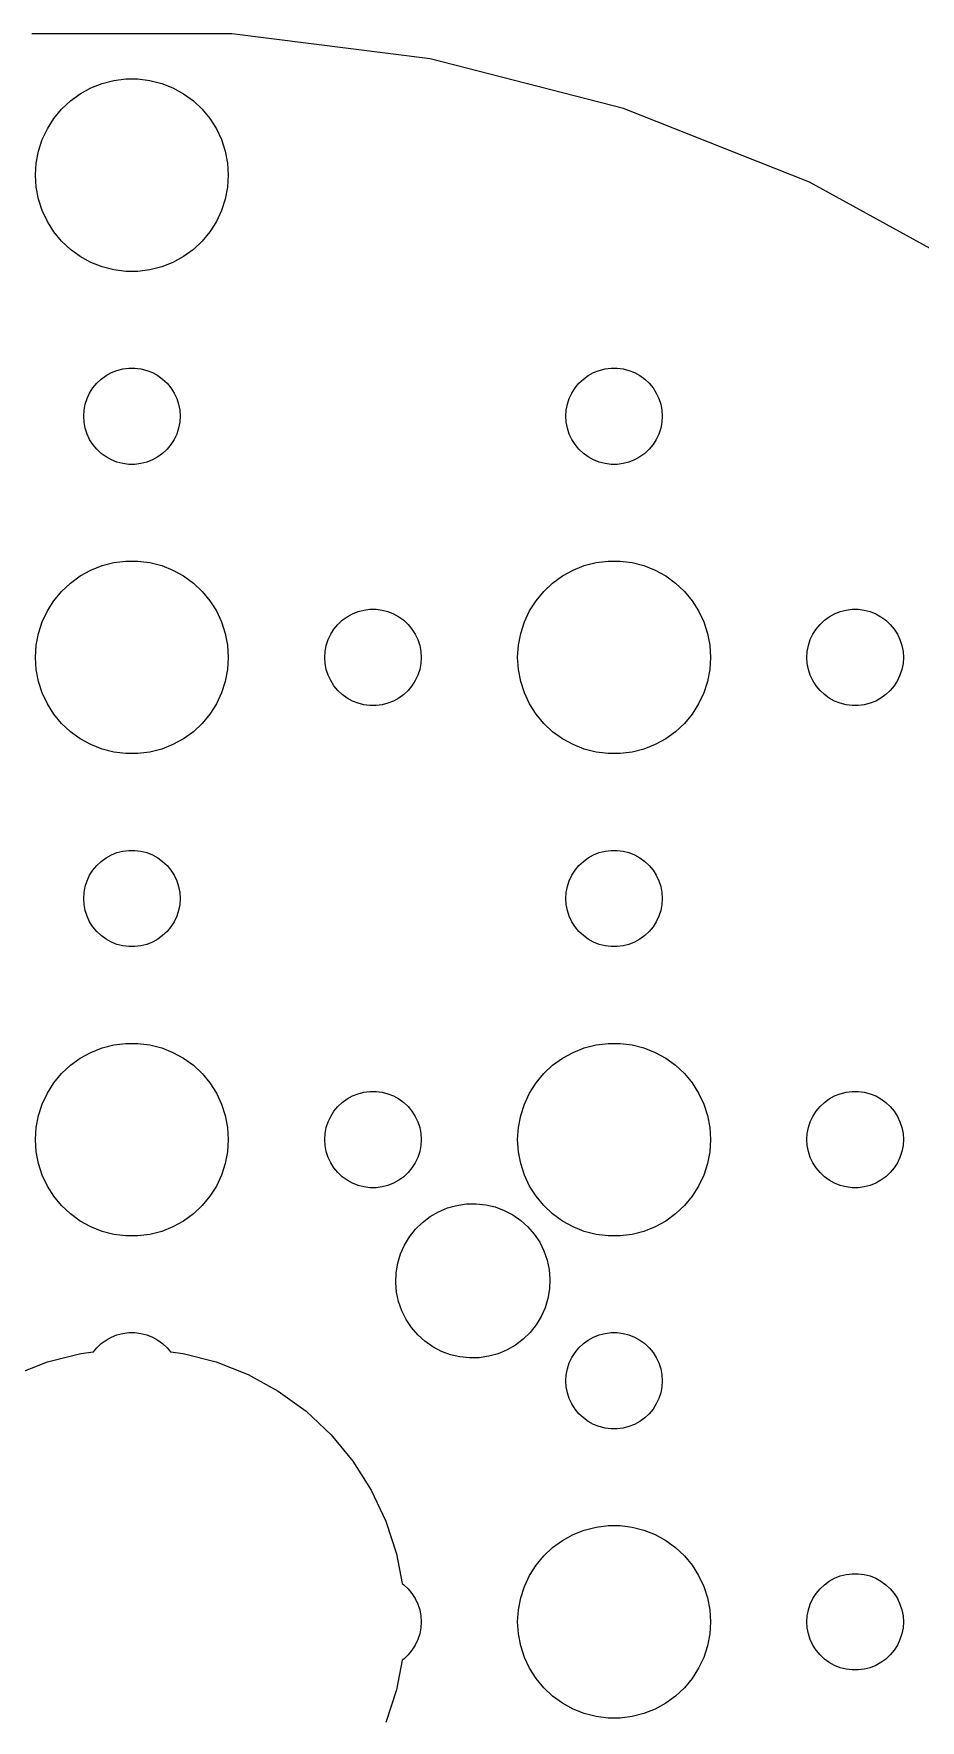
# Model space of a CAD drawing. Header units: metres. Extents: x -52 to 52, y -49 to 489.
# Drawn here: x -3.1 to 24.5, y 436.9 to 489.4 of the extents above; entities that cross this region are included whole.
import ezdxf

# ---------------------------------------------------------------- set-up
doc = ezdxf.new("R2010")
doc.units = ezdxf.units.M

msp = doc.modelspace()

# ---------------------------------------------------------------- linework, layer by layer
for p, q in [((3.10791, 489.399), (-3.10791, 489.399)), ((9.27475, 488.62), (3.10791, 489.399)), ((15.2953, 487.074), (9.27475, 488.62)), ((-0.927048, 487.853), (-0.562134, 487.947)), ((-0.562134, 487.947), (-0.18837, 487.994)), ((-0.18837, 487.994), (0.18837, 487.994)), ((0.18837, 487.994), (0.562134, 487.947)), ((0.562134, 487.947), (0.927048, 487.853)), ((-1.91226, 487.312), (-1.60747, 487.533)), ((-1.60747, 487.533), (-1.27733, 487.714)), ((-1.27733, 487.714), (-0.927048, 487.853)), ((0.927048, 487.853), (1.27733, 487.714)), ((1.27733, 487.714), (1.60747, 487.533)), ((1.60747, 487.533), (1.91226, 487.312)), ((-2.42705, 486.763), (-2.1869, 487.054)), ((-2.1869, 487.054), (-1.91226, 487.312)), ((1.91226, 487.312), (2.1869, 487.054)), ((2.1869, 487.054), (2.42705, 486.763)), ((21.0747, 484.786), (15.2953, 487.074)), ((-2.78932, 486.104), (-2.62891, 486.445)), ((-2.62891, 486.445), (-2.42705, 486.763)), ((2.42705, 486.763), (2.62891, 486.445)), ((2.62891, 486.445), (2.78932, 486.104)), ((-2.90575, 485.746), (-2.78932, 486.104)), ((2.78932, 486.104), (2.90575, 485.746)), ((-3, 485), (-2.97633, 485.376)), ((-2.97633, 485.376), (-2.90575, 485.746)), ((2.90575, 485.746), (2.97633, 485.376)), ((2.97633, 485.376), (3, 485)), ((-2.97633, 484.624), (-3, 485)), ((3, 485), (2.97633, 484.624)), ((26.5217, 481.791), (21.0747, 484.786)), ((-2.90575, 484.254), (-2.97633, 484.624)), ((-2.78932, 483.896), (-2.90575, 484.254)), ((2.90575, 484.254), (2.78932, 483.896)), ((2.97633, 484.624), (2.90575, 484.254)), ((-2.62891, 483.555), (-2.78932, 483.896)), ((2.78932, 483.896), (2.62891, 483.555)), ((-2.42705, 483.237), (-2.62891, 483.555)), ((-2.1869, 482.946), (-2.42705, 483.237)), ((2.42705, 483.237), (2.1869, 482.946)), ((2.62891, 483.555), (2.42705, 483.237)), ((-1.91226, 482.688), (-2.1869, 482.946)), ((-1.60747, 482.467), (-1.91226, 482.688)), ((1.91226, 482.688), (1.60747, 482.467)), ((2.1869, 482.946), (1.91226, 482.688)), ((-1.27733, 482.286), (-1.60747, 482.467)), ((-0.927048, 482.147), (-1.27733, 482.286)), ((-0.562134, 482.053), (-0.927048, 482.147)), ((0.927048, 482.147), (0.562134, 482.053)), ((1.27733, 482.286), (0.927048, 482.147)), ((1.60747, 482.467), (1.27733, 482.286)), ((-0.18837, 482.006), (-0.562134, 482.053)), ((0.18837, 482.006), (-0.18837, 482.006)), ((0.562134, 482.053), (0.18837, 482.006)), ((-0.463516, 478.927), (-0.281067, 478.973)), ((-0.281067, 478.973), (-0.094177, 478.997)), ((-0.094177, 478.997), (0.094177, 478.997)), ((0.094177, 478.997), (0.281067, 478.973)), ((0.281067, 478.973), (0.463516, 478.927)), ((14.5365, 478.927), (14.7189, 478.973)), ((14.7189, 478.973), (14.9058, 478.997)), ((14.9058, 478.997), (15.0942, 478.997)), ((15.0942, 478.997), (15.2811, 478.973)), ((15.2811, 478.973), (15.4635, 478.927)), ((-1.21352, 478.382), (-1.09344, 478.527)), ((-1.09344, 478.527), (-0.956131, 478.656)), ((-0.956131, 478.656), (-0.803726, 478.766)), ((-0.803726, 478.766), (-0.638657, 478.857)), ((-0.638657, 478.857), (-0.463516, 478.927)), ((0.463516, 478.927), (0.638657, 478.857)), ((0.638657, 478.857), (0.803726, 478.766)), ((0.803726, 478.766), (0.956131, 478.656)), ((0.956131, 478.656), (1.09344, 478.527)), ((1.09344, 478.527), (1.21352, 478.382)), ((13.7865, 478.382), (13.9065, 478.527)), ((13.9065, 478.527), (14.0439, 478.656)), ((14.0439, 478.656), (14.1963, 478.766)), ((14.1963, 478.766), (14.3613, 478.857)), ((14.3613, 478.857), (14.5365, 478.927)), ((15.4635, 478.927), (15.6387, 478.857)), ((15.6387, 478.857), (15.8037, 478.766)), ((15.8037, 478.766), (15.9561, 478.656)), ((15.9561, 478.656), (16.0934, 478.527)), ((16.0934, 478.527), (16.2135, 478.382)), ((-1.45287, 477.873), (-1.39465, 478.052)), ((-1.39465, 478.052), (-1.31445, 478.223)), ((-1.31445, 478.223), (-1.21352, 478.382)), ((1.21352, 478.382), (1.31445, 478.223)), ((1.31445, 478.223), (1.39465, 478.052)), ((1.39465, 478.052), (1.45287, 477.873)), ((13.5471, 477.873), (13.6053, 478.052)), ((13.6053, 478.052), (13.6855, 478.223)), ((13.6855, 478.223), (13.7865, 478.382)), ((16.2135, 478.382), (16.3145, 478.223)), ((16.3145, 478.223), (16.3947, 478.052)), ((16.3947, 478.052), (16.4529, 477.873)), ((-1.5, 477.5), (-1.48816, 477.688)), ((-1.48816, 477.312), (-1.5, 477.5)), ((-1.48816, 477.688), (-1.45287, 477.873)), ((1.45287, 477.873), (1.48816, 477.688)), ((1.48816, 477.688), (1.5, 477.5)), ((1.5, 477.5), (1.48816, 477.312)), ((13.5, 477.5), (13.5118, 477.688)), ((13.5118, 477.312), (13.5, 477.5)), ((13.5118, 477.688), (13.5471, 477.873)), ((16.4529, 477.873), (16.4882, 477.688)), ((16.4882, 477.688), (16.5, 477.5)), ((16.5, 477.5), (16.4882, 477.312)), ((-1.45287, 477.127), (-1.48816, 477.312)), ((-1.39465, 476.948), (-1.45287, 477.127)), ((-1.31445, 476.777), (-1.39465, 476.948)), ((1.39465, 476.948), (1.31445, 476.777)), ((1.45287, 477.127), (1.39465, 476.948)), ((1.48816, 477.312), (1.45287, 477.127)), ((13.5471, 477.127), (13.5118, 477.312)), ((13.6053, 476.948), (13.5471, 477.127)), ((13.6855, 476.777), (13.6053, 476.948)), ((16.3947, 476.948), (16.3145, 476.777)), ((16.4529, 477.127), (16.3947, 476.948)), ((16.4882, 477.312), (16.4529, 477.127)), ((-1.21352, 476.618), (-1.31445, 476.777)), ((-1.09344, 476.473), (-1.21352, 476.618)), ((-0.956131, 476.344), (-1.09344, 476.473)), ((-0.803726, 476.234), (-0.956131, 476.344)), ((0.956131, 476.344), (0.803726, 476.234)), ((1.09344, 476.473), (0.956131, 476.344)), ((1.21352, 476.618), (1.09344, 476.473)), ((1.31445, 476.777), (1.21352, 476.618)), ((13.7865, 476.618), (13.6855, 476.777)), ((13.9065, 476.473), (13.7865, 476.618)), ((14.0439, 476.344), (13.9065, 476.473)), ((14.1963, 476.234), (14.0439, 476.344)), ((15.9561, 476.344), (15.8037, 476.234)), ((16.0934, 476.473), (15.9561, 476.344)), ((16.2135, 476.618), (16.0934, 476.473)), ((16.3145, 476.777), (16.2135, 476.618)), ((-0.638657, 476.143), (-0.803726, 476.234)), ((-0.463516, 476.073), (-0.638657, 476.143)), ((-0.281067, 476.027), (-0.463516, 476.073)), ((-0.094177, 476.003), (-0.281067, 476.027)), ((0.094177, 476.003), (-0.094177, 476.003)), ((0.281067, 476.027), (0.094177, 476.003)), ((0.463516, 476.073), (0.281067, 476.027)), ((0.638657, 476.143), (0.463516, 476.073)), ((0.803726, 476.234), (0.638657, 476.143)), ((14.3613, 476.143), (14.1963, 476.234)), ((14.5365, 476.073), (14.3613, 476.143)), ((14.7189, 476.027), (14.5365, 476.073)), ((14.9058, 476.003), (14.7189, 476.027)), ((15.0942, 476.003), (14.9058, 476.003)), ((15.2811, 476.027), (15.0942, 476.003)), ((15.4635, 476.073), (15.2811, 476.027)), ((15.6387, 476.143), (15.4635, 476.073)), ((15.8037, 476.234), (15.6387, 476.143)), ((-1.60747, 472.533), (-1.27733, 472.714)), ((-1.27733, 472.714), (-0.927048, 472.853)), ((-0.927048, 472.853), (-0.562134, 472.947)), ((-0.562134, 472.947), (-0.18837, 472.994)), ((-0.18837, 472.994), (0.18837, 472.994)), ((0.18837, 472.994), (0.562134, 472.947)), ((0.562134, 472.947), (0.927048, 472.853)), ((0.927048, 472.853), (1.27733, 472.714)), ((1.27733, 472.714), (1.60747, 472.533)), ((13.3925, 472.533), (13.7227, 472.714)), ((13.7227, 472.714), (14.0729, 472.853)), ((14.0729, 472.853), (14.4379, 472.947)), ((14.4379, 472.947), (14.8116, 472.994)), ((14.8116, 472.994), (15.1884, 472.994)), ((15.1884, 472.994), (15.5621, 472.947)), ((15.5621, 472.947), (15.927, 472.853)), ((15.927, 472.853), (16.2773, 472.714)), ((16.2773, 472.714), (16.6075, 472.533)), ((-2.1869, 472.054), (-1.91226, 472.312)), ((-1.91226, 472.312), (-1.60747, 472.533)), ((1.60747, 472.533), (1.91226, 472.312)), ((1.91226, 472.312), (2.1869, 472.054)), ((12.8131, 472.054), (13.0877, 472.312)), ((13.0877, 472.312), (13.3925, 472.533)), ((16.6075, 472.533), (16.9123, 472.312)), ((16.9123, 472.312), (17.1869, 472.054)), ((-2.62891, 471.445), (-2.42705, 471.763)), ((-2.42705, 471.763), (-2.1869, 472.054)), ((2.1869, 472.054), (2.42705, 471.763)), ((2.42705, 471.763), (2.62891, 471.445)), ((12.3711, 471.445), (12.5729, 471.763)), ((12.5729, 471.763), (12.8131, 472.054)), ((17.1869, 472.054), (17.427, 471.763)), ((17.427, 471.763), (17.6289, 471.445)), ((-2.90575, 470.746), (-2.78932, 471.104)), ((-2.78932, 471.104), (-2.62891, 471.445)), ((2.62891, 471.445), (2.78932, 471.104)), ((2.78932, 471.104), (2.90575, 470.746)), ((6.40654, 471.027), (6.54385, 471.156)), ((6.54385, 471.156), (6.69626, 471.266)), ((6.69626, 471.266), (6.86133, 471.357)), ((6.86133, 471.357), (7.03647, 471.427)), ((7.03647, 471.427), (7.21892, 471.473)), ((7.21892, 471.473), (7.40581, 471.497)), ((7.40581, 471.497), (7.59418, 471.497)), ((7.59418, 471.497), (7.78107, 471.473)), ((7.78107, 471.473), (7.96352, 471.427)), ((7.96352, 471.427), (8.13866, 471.357)), ((8.13866, 471.357), (8.30373, 471.266)), ((8.30373, 471.266), (8.45613, 471.156)), ((8.45613, 471.156), (8.59344, 471.027)), ((12.0942, 470.746), (12.2107, 471.104)), ((12.2107, 471.104), (12.3711, 471.445)), ((17.6289, 471.445), (17.7893, 471.104)), ((17.7893, 471.104), (17.9057, 470.746)), ((21.4065, 471.027), (21.5439, 471.156)), ((21.5439, 471.156), (21.6963, 471.266)), ((21.6963, 471.266), (21.8613, 471.357)), ((21.8613, 471.357), (22.0365, 471.427)), ((22.0365, 471.427), (22.2189, 471.473)), ((22.2189, 471.473), (22.4058, 471.497)), ((22.4058, 471.497), (22.5942, 471.497)), ((22.5942, 471.497), (22.7811, 471.473)), ((22.7811, 471.473), (22.9635, 471.427)), ((22.9635, 471.427), (23.1387, 471.357)), ((23.1387, 471.357), (23.3037, 471.266)), ((23.3037, 471.266), (23.4561, 471.156)), ((23.4561, 471.156), (23.5934, 471.027)), ((-2.97633, 470.376), (-2.90575, 470.746)), ((2.90575, 470.746), (2.97633, 470.376)), ((6.10533, 470.552), (6.18553, 470.723)), ((6.18553, 470.723), (6.28647, 470.882)), ((6.28647, 470.882), (6.40654, 471.027)), ((8.59344, 471.027), (8.71352, 470.882)), ((8.71352, 470.882), (8.81445, 470.723)), ((8.81445, 470.723), (8.89465, 470.552)), ((12.0237, 470.376), (12.0942, 470.746)), ((17.9057, 470.746), (17.9763, 470.376)), ((21.1053, 470.552), (21.1855, 470.723)), ((21.1855, 470.723), (21.2865, 470.882)), ((21.2865, 470.882), (21.4065, 471.027)), ((23.5934, 471.027), (23.7135, 470.882)), ((23.7135, 470.882), (23.8145, 470.723)), ((23.8145, 470.723), (23.8947, 470.552)), ((-3, 470), (-2.97633, 470.376)), ((2.97633, 470.376), (3, 470)), ((6, 470), (6.01183, 470.188)), ((6.01183, 470.188), (6.04712, 470.373)), ((6.04712, 470.373), (6.10533, 470.552)), ((8.89465, 470.552), (8.95287, 470.373)), ((8.95287, 470.373), (8.98816, 470.188)), ((8.98816, 470.188), (9, 470)), ((12, 470), (12.0237, 470.376)), ((17.9763, 470.376), (18, 470)), ((21, 470), (21.0118, 470.188)), ((21.0118, 470.188), (21.0471, 470.373)), ((21.0471, 470.373), (21.1053, 470.552)), ((23.8947, 470.552), (23.9529, 470.373)), ((23.9529, 470.373), (23.9882, 470.188)), ((23.9882, 470.188), (24, 470)), ((-2.97633, 469.624), (-3, 470)), ((-2.90575, 469.254), (-2.97633, 469.624)), ((2.97633, 469.624), (2.90575, 469.254)), ((3, 470), (2.97633, 469.624)), ((6.01183, 469.812), (6, 470)), ((6.04712, 469.627), (6.01183, 469.812)), ((6.10533, 469.448), (6.04712, 469.627)), ((8.95287, 469.627), (8.89465, 469.448)), ((8.98816, 469.812), (8.95287, 469.627)), ((9, 470), (8.98816, 469.812)), ((12.0237, 469.624), (12, 470)), ((12.0942, 469.254), (12.0237, 469.624)), ((17.9763, 469.624), (17.9057, 469.254)), ((18, 470), (17.9763, 469.624)), ((21.0118, 469.812), (21, 470)), ((21.0471, 469.627), (21.0118, 469.812)), ((21.1053, 469.448), (21.0471, 469.627)), ((23.9529, 469.627), (23.8947, 469.448)), ((23.9882, 469.812), (23.9529, 469.627)), ((24, 470), (23.9882, 469.812)), ((-2.78932, 468.896), (-2.90575, 469.254)), ((2.90575, 469.254), (2.78932, 468.896)), ((6.18553, 469.277), (6.10533, 469.448)), ((6.28647, 469.118), (6.18553, 469.277)), ((6.40654, 468.973), (6.28647, 469.118)), ((8.71352, 469.118), (8.59344, 468.973)), ((8.81445, 469.277), (8.71352, 469.118)), ((8.89465, 469.448), (8.81445, 469.277)), ((12.2107, 468.896), (12.0942, 469.254)), ((17.9057, 469.254), (17.7893, 468.896)), ((21.1855, 469.277), (21.1053, 469.448)), ((21.2865, 469.118), (21.1855, 469.277)), ((21.4065, 468.973), (21.2865, 469.118)), ((23.7135, 469.118), (23.5934, 468.973)), ((23.8145, 469.277), (23.7135, 469.118)), ((23.8947, 469.448), (23.8145, 469.277)), ((-2.62891, 468.555), (-2.78932, 468.896)), ((-2.42705, 468.237), (-2.62891, 468.555)), ((2.62891, 468.555), (2.42705, 468.237)), ((2.78932, 468.896), (2.62891, 468.555)), ((6.54385, 468.844), (6.40654, 468.973)), ((6.69626, 468.734), (6.54385, 468.844)), ((6.86133, 468.643), (6.69626, 468.734)), ((7.03647, 468.573), (6.86133, 468.643)), ((7.21892, 468.527), (7.03647, 468.573)), ((7.40581, 468.503), (7.21892, 468.527)), ((7.59418, 468.503), (7.40581, 468.503)), ((7.78107, 468.527), (7.59418, 468.503)), ((7.96352, 468.573), (7.78107, 468.527)), ((8.13866, 468.643), (7.96352, 468.573)), ((8.30373, 468.734), (8.13866, 468.643)), ((8.45613, 468.844), (8.30373, 468.734)), ((8.59344, 468.973), (8.45613, 468.844)), ((12.3711, 468.555), (12.2107, 468.896)), ((12.5729, 468.237), (12.3711, 468.555)), ((17.6289, 468.555), (17.427, 468.237)), ((17.7893, 468.896), (17.6289, 468.555)), ((21.5439, 468.844), (21.4065, 468.973)), ((21.6963, 468.734), (21.5439, 468.844)), ((21.8613, 468.643), (21.6963, 468.734)), ((22.0365, 468.573), (21.8613, 468.643)), ((22.2189, 468.527), (22.0365, 468.573)), ((22.4058, 468.503), (22.2189, 468.527)), ((22.5942, 468.503), (22.4058, 468.503)), ((22.7811, 468.527), (22.5942, 468.503)), ((22.9635, 468.573), (22.7811, 468.527)), ((23.1387, 468.643), (22.9635, 468.573)), ((23.3037, 468.734), (23.1387, 468.643)), ((23.4561, 468.844), (23.3037, 468.734)), ((23.5934, 468.973), (23.4561, 468.844)), ((-2.1869, 467.946), (-2.42705, 468.237)), ((2.42705, 468.237), (2.1869, 467.946)), ((12.8131, 467.946), (12.5729, 468.237)), ((17.427, 468.237), (17.1869, 467.946)), ((-1.91226, 467.688), (-2.1869, 467.946)), ((-1.60747, 467.467), (-1.91226, 467.688)), ((-1.27733, 467.286), (-1.60747, 467.467)), ((1.60747, 467.467), (1.27733, 467.286)), ((1.91226, 467.688), (1.60747, 467.467)), ((2.1869, 467.946), (1.91226, 467.688)), ((13.0877, 467.688), (12.8131, 467.946)), ((13.3925, 467.467), (13.0877, 467.688)), ((13.7227, 467.286), (13.3925, 467.467)), ((16.6075, 467.467), (16.2773, 467.286)), ((16.9123, 467.688), (16.6075, 467.467)), ((17.1869, 467.946), (16.9123, 467.688)), ((-0.927048, 467.147), (-1.27733, 467.286)), ((-0.562134, 467.053), (-0.927048, 467.147)), ((-0.18837, 467.006), (-0.562134, 467.053)), ((0.18837, 467.006), (-0.18837, 467.006)), ((0.562134, 467.053), (0.18837, 467.006)), ((0.927048, 467.147), (0.562134, 467.053)), ((1.27733, 467.286), (0.927048, 467.147)), ((14.0729, 467.147), (13.7227, 467.286)), ((14.4379, 467.053), (14.0729, 467.147)), ((14.8116, 467.006), (14.4379, 467.053)), ((15.1884, 467.006), (14.8116, 467.006)), ((15.5621, 467.053), (15.1884, 467.006)), ((15.927, 467.147), (15.5621, 467.053)), ((16.2773, 467.286), (15.927, 467.147)), ((-0.956131, 463.656), (-0.803726, 463.766)), ((-0.803726, 463.766), (-0.638657, 463.857)), ((-0.638657, 463.857), (-0.463516, 463.927)), ((-0.463516, 463.927), (-0.281067, 463.973)), ((-0.281067, 463.973), (-0.094177, 463.997)), ((-0.094177, 463.997), (0.094177, 463.997)), ((0.094177, 463.997), (0.281067, 463.973)), ((0.281067, 463.973), (0.463516, 463.927)), ((0.463516, 463.927), (0.638657, 463.857)), ((0.638657, 463.857), (0.803726, 463.766)), ((0.803726, 463.766), (0.956131, 463.656)), ((14.0439, 463.656), (14.1963, 463.766)), ((14.1963, 463.766), (14.3613, 463.857)), ((14.3613, 463.857), (14.5365, 463.927)), ((14.5365, 463.927), (14.7189, 463.973)), ((14.7189, 463.973), (14.9058, 463.997)), ((14.9058, 463.997), (15.0942, 463.997)), ((15.0942, 463.997), (15.2811, 463.973)), ((15.2811, 463.973), (15.4635, 463.927)), ((15.4635, 463.927), (15.6387, 463.857)), ((15.6387, 463.857), (15.8037, 463.766)), ((15.8037, 463.766), (15.9561, 463.656)), ((-1.31445, 463.223), (-1.21352, 463.382)), ((-1.21352, 463.382), (-1.09344, 463.527)), ((-1.09344, 463.527), (-0.956131, 463.656)), ((0.956131, 463.656), (1.09344, 463.527)), ((1.09344, 463.527), (1.21352, 463.382)), ((1.21352, 463.382), (1.31445, 463.223)), ((13.6855, 463.223), (13.7865, 463.382)), ((13.7865, 463.382), (13.9065, 463.527)), ((13.9065, 463.527), (14.0439, 463.656)), ((15.9561, 463.656), (16.0934, 463.527)), ((16.0934, 463.527), (16.2135, 463.382)), ((16.2135, 463.382), (16.3145, 463.223)), ((-1.48816, 462.688), (-1.45287, 462.873)), ((-1.45287, 462.873), (-1.39465, 463.052)), ((-1.39465, 463.052), (-1.31445, 463.223)), ((1.31445, 463.223), (1.39465, 463.052)), ((1.39465, 463.052), (1.45287, 462.873)), ((1.45287, 462.873), (1.48816, 462.688)), ((13.5118, 462.688), (13.5471, 462.873)), ((13.5471, 462.873), (13.6053, 463.052)), ((13.6053, 463.052), (13.6855, 463.223)), ((16.3145, 463.223), (16.3947, 463.052)), ((16.3947, 463.052), (16.4529, 462.873)), ((16.4529, 462.873), (16.4882, 462.688)), ((-1.5, 462.5), (-1.48816, 462.688)), ((-1.48816, 462.312), (-1.5, 462.5)), ((-1.45287, 462.127), (-1.48816, 462.312)), ((1.48816, 462.312), (1.45287, 462.127)), ((1.48816, 462.688), (1.5, 462.5)), ((1.5, 462.5), (1.48816, 462.312)), ((13.5, 462.5), (13.5118, 462.688)), ((13.5118, 462.312), (13.5, 462.5)), ((13.5471, 462.127), (13.5118, 462.312)), ((16.4882, 462.312), (16.4529, 462.127)), ((16.4882, 462.688), (16.5, 462.5)), ((16.5, 462.5), (16.4882, 462.312)), ((-1.39465, 461.948), (-1.45287, 462.127)), ((-1.31445, 461.777), (-1.39465, 461.948)), ((-1.21352, 461.618), (-1.31445, 461.777)), ((1.31445, 461.777), (1.21352, 461.618)), ((1.39465, 461.948), (1.31445, 461.777)), ((1.45287, 462.127), (1.39465, 461.948)), ((13.6053, 461.948), (13.5471, 462.127)), ((13.6855, 461.777), (13.6053, 461.948)), ((13.7865, 461.618), (13.6855, 461.777)), ((16.3145, 461.777), (16.2135, 461.618)), ((16.3947, 461.948), (16.3145, 461.777)), ((16.4529, 462.127), (16.3947, 461.948)), ((-1.09344, 461.473), (-1.21352, 461.618)), ((-0.956131, 461.344), (-1.09344, 461.473)), ((-0.803726, 461.234), (-0.956131, 461.344)), ((-0.638657, 461.143), (-0.803726, 461.234)), ((-0.463516, 461.073), (-0.638657, 461.143)), ((0.638657, 461.143), (0.463516, 461.073)), ((0.803726, 461.234), (0.638657, 461.143)), ((0.956131, 461.344), (0.803726, 461.234)), ((1.09344, 461.473), (0.956131, 461.344)), ((1.21352, 461.618), (1.09344, 461.473)), ((13.9065, 461.473), (13.7865, 461.618)), ((14.0439, 461.344), (13.9065, 461.473)), ((14.1963, 461.234), (14.0439, 461.344)), ((14.3613, 461.143), (14.1963, 461.234)), ((14.5365, 461.073), (14.3613, 461.143)), ((15.6387, 461.143), (15.4635, 461.073)), ((15.8037, 461.234), (15.6387, 461.143)), ((15.9561, 461.344), (15.8037, 461.234)), ((16.0934, 461.473), (15.9561, 461.344)), ((16.2135, 461.618), (16.0934, 461.473)), ((-0.281067, 461.027), (-0.463516, 461.073)), ((-0.094177, 461.003), (-0.281067, 461.027)), ((0.094177, 461.003), (-0.094177, 461.003)), ((0.281067, 461.027), (0.094177, 461.003)), ((0.463516, 461.073), (0.281067, 461.027)), ((14.7189, 461.027), (14.5365, 461.073)), ((14.9058, 461.003), (14.7189, 461.027)), ((15.0942, 461.003), (14.9058, 461.003)), ((15.2811, 461.027), (15.0942, 461.003)), ((15.4635, 461.073), (15.2811, 461.027)), ((-0.562134, 457.947), (-0.18837, 457.994)), ((-0.18837, 457.994), (0.18837, 457.994)), ((0.18837, 457.994), (0.562134, 457.947)), ((14.4379, 457.947), (14.8116, 457.994)), ((14.8116, 457.994), (15.1884, 457.994)), ((15.1884, 457.994), (15.5621, 457.947)), ((-1.91226, 457.312), (-1.60747, 457.533)), ((-1.60747, 457.533), (-1.27733, 457.714)), ((-1.27733, 457.714), (-0.927048, 457.853)), ((-0.927048, 457.853), (-0.562134, 457.947)), ((0.562134, 457.947), (0.927048, 457.853)), ((0.927048, 457.853), (1.27733, 457.714)), ((1.27733, 457.714), (1.60747, 457.533)), ((1.60747, 457.533), (1.91226, 457.312)), ((13.0877, 457.312), (13.3925, 457.533)), ((13.3925, 457.533), (13.7227, 457.714)), ((13.7227, 457.714), (14.0729, 457.853)), ((14.0729, 457.853), (14.4379, 457.947)), ((15.5621, 457.947), (15.927, 457.853)), ((15.927, 457.853), (16.2773, 457.714)), ((16.2773, 457.714), (16.6075, 457.533)), ((16.6075, 457.533), (16.9123, 457.312)), ((-2.42705, 456.763), (-2.1869, 457.054)), ((-2.1869, 457.054), (-1.91226, 457.312)), ((1.91226, 457.312), (2.1869, 457.054)), ((2.1869, 457.054), (2.42705, 456.763)), ((12.5729, 456.763), (12.8131, 457.054)), ((12.8131, 457.054), (13.0877, 457.312)), ((16.9123, 457.312), (17.1869, 457.054)), ((17.1869, 457.054), (17.427, 456.763)), ((-2.78932, 456.104), (-2.62891, 456.445)), ((-2.62891, 456.445), (-2.42705, 456.763)), ((2.42705, 456.763), (2.62891, 456.445)), ((2.62891, 456.445), (2.78932, 456.104)), ((6.86133, 456.357), (7.03647, 456.427)), ((7.03647, 456.427), (7.21892, 456.473)), ((7.21892, 456.473), (7.40581, 456.497)), ((7.40581, 456.497), (7.59418, 456.497)), ((7.59418, 456.497), (7.78107, 456.473)), ((7.78107, 456.473), (7.96352, 456.427)), ((7.96352, 456.427), (8.13866, 456.357)), ((12.2107, 456.104), (12.3711, 456.445)), ((12.3711, 456.445), (12.5729, 456.763)), ((17.427, 456.763), (17.6289, 456.445)), ((17.6289, 456.445), (17.7893, 456.104)), ((21.8613, 456.357), (22.0365, 456.427)), ((22.0365, 456.427), (22.2189, 456.473)), ((22.2189, 456.473), (22.4058, 456.497)), ((22.4058, 456.497), (22.5942, 456.497)), ((22.5942, 456.497), (22.7811, 456.473)), ((22.7811, 456.473), (22.9635, 456.427)), ((22.9635, 456.427), (23.1387, 456.357)), ((-2.90575, 455.746), (-2.78932, 456.104)), ((2.78932, 456.104), (2.90575, 455.746)), ((6.18553, 455.723), (6.28647, 455.882)), ((6.28647, 455.882), (6.40654, 456.027)), ((6.40654, 456.027), (6.54385, 456.156)), ((6.54385, 456.156), (6.69626, 456.266)), ((6.69626, 456.266), (6.86133, 456.357)), ((8.13866, 456.357), (8.30373, 456.266)), ((8.30373, 456.266), (8.45613, 456.156)), ((8.45613, 456.156), (8.59344, 456.027)), ((8.59344, 456.027), (8.71352, 455.882)), ((8.71352, 455.882), (8.81445, 455.723)), ((12.0942, 455.746), (12.2107, 456.104)), ((17.7893, 456.104), (17.9057, 455.746)), ((21.1855, 455.723), (21.2865, 455.882)), ((21.2865, 455.882), (21.4065, 456.027)), ((21.4065, 456.027), (21.5439, 456.156)), ((21.5439, 456.156), (21.6963, 456.266)), ((21.6963, 456.266), (21.8613, 456.357)), ((23.1387, 456.357), (23.3037, 456.266)), ((23.3037, 456.266), (23.4561, 456.156)), ((23.4561, 456.156), (23.5934, 456.027)), ((23.5934, 456.027), (23.7135, 455.882)), ((23.7135, 455.882), (23.8145, 455.723)), ((-3, 455), (-2.97633, 455.376)), ((-2.97633, 455.376), (-2.90575, 455.746)), ((2.90575, 455.746), (2.97633, 455.376)), ((2.97633, 455.376), (3, 455)), ((6.01183, 455.188), (6.04712, 455.373)), ((6.04712, 455.373), (6.10533, 455.552)), ((6.10533, 455.552), (6.18553, 455.723)), ((8.81445, 455.723), (8.89465, 455.552)), ((8.89465, 455.552), (8.95287, 455.373)), ((8.95287, 455.373), (8.98816, 455.188)), ((12, 455), (12.0237, 455.376)), ((12.0237, 455.376), (12.0942, 455.746)), ((17.9057, 455.746), (17.9763, 455.376)), ((17.9763, 455.376), (18, 455)), ((21.0118, 455.188), (21.0471, 455.373)), ((21.0471, 455.373), (21.1053, 455.552)), ((21.1053, 455.552), (21.1855, 455.723)), ((23.8145, 455.723), (23.8947, 455.552)), ((23.8947, 455.552), (23.9529, 455.373)), ((23.9529, 455.373), (23.9882, 455.188)), ((-2.97633, 454.624), (-3, 455)), ((3, 455), (2.97633, 454.624)), ((6, 455), (6.01183, 455.188)), ((6.01183, 454.812), (6, 455)), ((8.98816, 455.188), (9, 455)), ((9, 455), (8.98816, 454.812)), ((12.0237, 454.624), (12, 455)), ((18, 455), (17.9763, 454.624)), ((21, 455), (21.0118, 455.188)), ((21.0118, 454.812), (21, 455)), ((23.9882, 455.188), (24, 455)), ((24, 455), (23.9882, 454.812)), ((-2.90575, 454.254), (-2.97633, 454.624)), ((2.97633, 454.624), (2.90575, 454.254)), ((6.04712, 454.627), (6.01183, 454.812)), ((6.10533, 454.448), (6.04712, 454.627)), ((6.18553, 454.277), (6.10533, 454.448)), ((8.89465, 454.448), (8.81445, 454.277)), ((8.95287, 454.627), (8.89465, 454.448)), ((8.98816, 454.812), (8.95287, 454.627)), ((12.0942, 454.254), (12.0237, 454.624)), ((17.9763, 454.624), (17.9057, 454.254)), ((21.0471, 454.627), (21.0118, 454.812)), ((21.1053, 454.448), (21.0471, 454.627)), ((21.1855, 454.277), (21.1053, 454.448)), ((23.8947, 454.448), (23.8145, 454.277)), ((23.9529, 454.627), (23.8947, 454.448)), ((23.9882, 454.812), (23.9529, 454.627)), ((-2.78932, 453.896), (-2.90575, 454.254)), ((-2.62891, 453.555), (-2.78932, 453.896)), ((2.78932, 453.896), (2.62891, 453.555)), ((2.90575, 454.254), (2.78932, 453.896)), ((6.28647, 454.118), (6.18553, 454.277)), ((6.40654, 453.973), (6.28647, 454.118)), ((6.54385, 453.844), (6.40654, 453.973)), ((6.69626, 453.734), (6.54385, 453.844)), ((8.45613, 453.844), (8.30373, 453.734)), ((8.59344, 453.973), (8.45613, 453.844)), ((8.71352, 454.118), (8.59344, 453.973)), ((8.81445, 454.277), (8.71352, 454.118)), ((12.2107, 453.896), (12.0942, 454.254)), ((12.3711, 453.555), (12.2107, 453.896)), ((17.7893, 453.896), (17.6289, 453.555)), ((17.9057, 454.254), (17.7893, 453.896)), ((21.2865, 454.118), (21.1855, 454.277)), ((21.4065, 453.973), (21.2865, 454.118)), ((21.5439, 453.844), (21.4065, 453.973)), ((21.6963, 453.734), (21.5439, 453.844)), ((23.4561, 453.844), (23.3037, 453.734)), ((23.5934, 453.973), (23.4561, 453.844)), ((23.7135, 454.118), (23.5934, 453.973)), ((23.8145, 454.277), (23.7135, 454.118)), ((-2.42705, 453.237), (-2.62891, 453.555)), ((2.62891, 453.555), (2.42705, 453.237)), ((6.86133, 453.643), (6.69626, 453.734)), ((7.03647, 453.573), (6.86133, 453.643)), ((7.21892, 453.527), (7.03647, 453.573)), ((7.40581, 453.503), (7.21892, 453.527)), ((7.59418, 453.503), (7.40581, 453.503)), ((7.78107, 453.527), (7.59418, 453.503)), ((7.96352, 453.573), (7.78107, 453.527)), ((8.13866, 453.643), (7.96352, 453.573)), ((8.30373, 453.734), (8.13866, 453.643)), ((12.5729, 453.237), (12.3711, 453.555)), ((17.6289, 453.555), (17.427, 453.237)), ((21.8613, 453.643), (21.6963, 453.734)), ((22.0365, 453.573), (21.8613, 453.643)), ((22.2189, 453.527), (22.0365, 453.573)), ((22.4058, 453.503), (22.2189, 453.527)), ((22.5942, 453.503), (22.4058, 453.503)), ((22.7811, 453.527), (22.5942, 453.503)), ((22.9635, 453.573), (22.7811, 453.527)), ((23.1387, 453.643), (22.9635, 453.573)), ((23.3037, 453.734), (23.1387, 453.643)), ((-2.1869, 452.946), (-2.42705, 453.237)), ((-1.91226, 452.688), (-2.1869, 452.946)), ((2.1869, 452.946), (1.91226, 452.688)), ((2.42705, 453.237), (2.1869, 452.946)), ((9.27885, 452.606), (9.53987, 452.757)), ((9.53987, 452.757), (9.81772, 452.873)), ((9.81772, 452.873), (10.108, 452.955)), ((10.108, 452.955), (10.4062, 452.999)), ((10.4062, 452.999), (10.7075, 453.005)), ((10.7075, 453.005), (11.0072, 452.973)), ((11.0072, 452.973), (11.3007, 452.905)), ((11.3007, 452.905), (11.5832, 452.799)), ((11.5832, 452.799), (11.8503, 452.66)), ((12.8131, 452.946), (12.5729, 453.237)), ((13.0877, 452.688), (12.8131, 452.946)), ((17.1869, 452.946), (16.9123, 452.688)), ((17.427, 453.237), (17.1869, 452.946)), ((-1.60747, 452.467), (-1.91226, 452.688)), ((-1.27733, 452.286), (-1.60747, 452.467)), ((-0.927048, 452.147), (-1.27733, 452.286)), ((1.27733, 452.286), (0.927048, 452.147)), ((1.60747, 452.467), (1.27733, 452.286)), ((1.91226, 452.688), (1.60747, 452.467)), ((8.63623, 451.977), (8.82344, 452.213)), ((8.82344, 452.213), (9.03879, 452.424)), ((9.03879, 452.424), (9.27885, 452.606)), ((11.8503, 452.66), (12.0977, 452.488)), ((12.0977, 452.488), (12.3217, 452.286)), ((12.3217, 452.286), (12.5187, 452.058)), ((13.3925, 452.467), (13.0877, 452.688)), ((13.7227, 452.286), (13.3925, 452.467)), ((14.0729, 452.147), (13.7227, 452.286)), ((16.2773, 452.286), (15.927, 452.147)), ((16.6075, 452.467), (16.2773, 452.286)), ((16.9123, 452.688), (16.6075, 452.467)), ((-0.562134, 452.053), (-0.927048, 452.147)), ((-0.18837, 452.006), (-0.562134, 452.053)), ((0.18837, 452.006), (-0.18837, 452.006)), ((0.562134, 452.053), (0.18837, 452.006)), ((0.927048, 452.147), (0.562134, 452.053)), ((8.35751, 451.444), (8.4801, 451.719)), ((8.4801, 451.719), (8.63623, 451.977)), ((12.5187, 452.058), (12.6855, 451.807)), ((12.6855, 451.807), (12.8195, 451.537)), ((14.4379, 452.053), (14.0729, 452.147)), ((14.8116, 452.006), (14.4379, 452.053)), ((15.1884, 452.006), (14.8116, 452.006)), ((15.5621, 452.053), (15.1884, 452.006)), ((15.927, 452.147), (15.5621, 452.053)), ((8.2704, 451.155), (8.35751, 451.444)), ((12.8195, 451.537), (12.9186, 451.252)), ((12.9186, 451.252), (12.9812, 450.958)), ((8.20752, 450.557), (8.22014, 450.858)), ((8.22014, 450.858), (8.2704, 451.155)), ((12.9812, 450.958), (13.0065, 450.657)), ((13.0065, 450.657), (12.9939, 450.356)), ((8.23274, 450.256), (8.20752, 450.557)), ((8.29539, 449.962), (8.23274, 450.256)), ((12.9939, 450.356), (12.9436, 450.059)), ((8.39452, 449.677), (8.29539, 449.962)), ((8.52853, 449.407), (8.39452, 449.677)), ((12.8565, 449.77), (12.7339, 449.495)), ((12.9436, 450.059), (12.8565, 449.77)), ((8.69533, 449.156), (8.52853, 449.407)), ((8.89226, 448.928), (8.69533, 449.156)), ((12.5777, 449.237), (12.3905, 449.001)), ((12.7339, 449.495), (12.5777, 449.237)), ((-1.09344, 448.527), (-0.956131, 448.656)), ((-0.956131, 448.656), (-0.803726, 448.766)), ((-0.803726, 448.766), (-0.638657, 448.857)), ((-0.638657, 448.857), (-0.463516, 448.927)), ((-0.463516, 448.927), (-0.281067, 448.973)), ((-0.281067, 448.973), (-0.094177, 448.997)), ((-0.094177, 448.997), (0.094177, 448.997)), ((0.094177, 448.997), (0.281067, 448.973)), ((0.281067, 448.973), (0.463516, 448.927)), ((0.463516, 448.927), (0.638657, 448.857)), ((0.638657, 448.857), (0.803726, 448.766)), ((0.803726, 448.766), (0.956131, 448.656)), ((0.956131, 448.656), (1.09344, 448.527)), ((9.11624, 448.726), (8.89226, 448.928)), ((9.36372, 448.554), (9.11624, 448.726)), ((9.63083, 448.414), (9.36372, 448.554)), ((11.9351, 448.608), (11.6741, 448.457)), ((12.1752, 448.79), (11.9351, 448.608)), ((12.3905, 449.001), (12.1752, 448.79)), ((13.9065, 448.527), (14.0439, 448.656)), ((14.0439, 448.656), (14.1963, 448.766)), ((14.1963, 448.766), (14.3613, 448.857)), ((14.3613, 448.857), (14.5365, 448.927)), ((14.5365, 448.927), (14.7189, 448.973)), ((14.7189, 448.973), (14.9058, 448.997)), ((14.9058, 448.997), (15.0942, 448.997)), ((15.0942, 448.997), (15.2811, 448.973)), ((15.2811, 448.973), (15.4635, 448.927)), ((15.4635, 448.927), (15.6387, 448.857)), ((15.6387, 448.857), (15.8037, 448.766)), ((15.8037, 448.766), (15.9561, 448.656)), ((15.9561, 448.656), (16.0934, 448.527)), ((-3.61911, 447.691), (-2.62663, 448.084)), ((-2.62663, 448.084), (-1.59273, 448.349)), ((-1.59273, 448.349), (-1.19904, 448.399)), ((-1.19904, 448.399), (-1.09344, 448.527)), ((1.09344, 448.527), (1.19904, 448.399)), ((1.19904, 448.399), (1.59273, 448.349)), ((1.59273, 448.349), (2.62663, 448.084)), ((2.62663, 448.084), (3.61911, 447.691)), ((9.91331, 448.309), (9.63083, 448.414)), ((10.2067, 448.241), (9.91331, 448.309)), ((10.5065, 448.209), (10.2067, 448.241)), ((10.8078, 448.215), (10.5065, 448.209)), ((11.106, 448.259), (10.8078, 448.215)), ((11.3963, 448.34), (11.106, 448.259)), ((11.6741, 448.457), (11.3963, 448.34)), ((13.5471, 447.873), (13.6053, 448.052)), ((13.6053, 448.052), (13.6855, 448.223)), ((13.6855, 448.223), (13.7865, 448.382)), ((13.7865, 448.382), (13.9065, 448.527)), ((16.0934, 448.527), (16.2135, 448.382)), ((16.2135, 448.382), (16.3145, 448.223)), ((16.3145, 448.223), (16.3947, 448.052)), ((16.3947, 448.052), (16.4529, 447.873)), ((3.61911, 447.691), (4.55452, 447.177)), ((13.5, 447.5), (13.5118, 447.688)), ((13.5118, 447.312), (13.5, 447.5)), ((13.5118, 447.688), (13.5471, 447.873)), ((16.4529, 447.873), (16.4882, 447.688)), ((16.4882, 447.688), (16.5, 447.5)), ((16.5, 447.5), (16.4882, 447.312)), ((4.55452, 447.177), (5.41809, 446.549)), ((13.5471, 447.127), (13.5118, 447.312)), ((13.6053, 446.948), (13.5471, 447.127)), ((16.4529, 447.127), (16.3947, 446.948)), ((16.4882, 447.312), (16.4529, 447.127)), ((5.41809, 446.549), (6.19623, 445.819)), ((13.6855, 446.777), (13.6053, 446.948)), ((13.7865, 446.618), (13.6855, 446.777)), ((13.9065, 446.473), (13.7865, 446.618)), ((14.0439, 446.344), (13.9065, 446.473)), ((16.0934, 446.473), (15.9561, 446.344)), ((16.2135, 446.618), (16.0934, 446.473)), ((16.3145, 446.777), (16.2135, 446.618)), ((16.3947, 446.948), (16.3145, 446.777)), ((14.1963, 446.234), (14.0439, 446.344)), ((14.3613, 446.143), (14.1963, 446.234)), ((14.5365, 446.073), (14.3613, 446.143)), ((14.7189, 446.027), (14.5365, 446.073)), ((14.9058, 446.003), (14.7189, 446.027)), ((15.0942, 446.003), (14.9058, 446.003)), ((15.2811, 446.027), (15.0942, 446.003)), ((15.4635, 446.073), (15.2811, 446.027)), ((15.6387, 446.143), (15.4635, 446.073)), ((15.8037, 446.234), (15.6387, 446.143)), ((15.9561, 446.344), (15.8037, 446.234)), ((6.19623, 445.819), (6.87663, 444.996)), ((6.87663, 444.996), (7.44859, 444.095)), ((7.44859, 444.095), (7.90309, 443.129)), ((7.90309, 443.129), (8.23296, 442.114)), ((13.7227, 442.714), (14.0729, 442.853)), ((14.0729, 442.853), (14.4379, 442.947)), ((14.4379, 442.947), (14.8116, 442.994)), ((14.8116, 442.994), (15.1884, 442.994)), ((15.1884, 442.994), (15.5621, 442.947)), ((15.5621, 442.947), (15.927, 442.853)), ((15.927, 442.853), (16.2773, 442.714)), ((12.8131, 442.054), (13.0877, 442.312)), ((13.0877, 442.312), (13.3925, 442.533)), ((13.3925, 442.533), (13.7227, 442.714)), ((16.2773, 442.714), (16.6075, 442.533)), ((16.6075, 442.533), (16.9123, 442.312)), ((16.9123, 442.312), (17.1869, 442.054)), ((8.23296, 442.114), (8.40921, 441.19)), ((12.3711, 441.445), (12.5729, 441.763)), ((12.5729, 441.763), (12.8131, 442.054)), ((17.1869, 442.054), (17.427, 441.763)), ((17.427, 441.763), (17.6289, 441.445)), ((12.2107, 441.104), (12.3711, 441.445)), ((17.6289, 441.445), (17.7893, 441.104)), ((21.5439, 441.156), (21.6963, 441.266)), ((21.6963, 441.266), (21.8613, 441.357)), ((21.8613, 441.357), (22.0365, 441.427)), ((22.0365, 441.427), (22.2189, 441.473)), ((22.2189, 441.473), (22.4058, 441.497)), ((22.4058, 441.497), (22.5942, 441.497)), ((22.5942, 441.497), (22.7811, 441.473)), ((22.7811, 441.473), (22.9635, 441.427)), ((22.9635, 441.427), (23.1387, 441.357)), ((23.1387, 441.357), (23.3037, 441.266)), ((23.3037, 441.266), (23.4561, 441.156)), ((8.40921, 441.19), (8.45613, 441.156)), ((8.45613, 441.156), (8.59344, 441.027)), ((8.59344, 441.027), (8.71352, 440.882)), ((8.71352, 440.882), (8.81445, 440.723)), ((8.81445, 440.723), (8.89465, 440.552)), ((12.0237, 440.376), (12.0942, 440.746)), ((12.0942, 440.746), (12.2107, 441.104)), ((17.7893, 441.104), (17.9057, 440.746)), ((17.9057, 440.746), (17.9763, 440.376)), ((21.1053, 440.552), (21.1855, 440.723)), ((21.1855, 440.723), (21.2865, 440.882)), ((21.2865, 440.882), (21.4065, 441.027)), ((21.4065, 441.027), (21.5439, 441.156)), ((23.4561, 441.156), (23.5934, 441.027)), ((23.5934, 441.027), (23.7135, 440.882)), ((23.7135, 440.882), (23.8145, 440.723)), ((23.8145, 440.723), (23.8947, 440.552)), ((8.89465, 440.552), (8.95287, 440.373)), ((8.95287, 440.373), (8.98816, 440.188)), ((8.98816, 440.188), (9, 440)), ((12, 440), (12.0237, 440.376)), ((17.9763, 440.376), (18, 440)), ((21, 440), (21.0118, 440.188)), ((21.0118, 440.188), (21.0471, 440.373)), ((21.0471, 440.373), (21.1053, 440.552)), ((23.8947, 440.552), (23.9529, 440.373)), ((23.9529, 440.373), (23.9882, 440.188)), ((23.9882, 440.188), (24, 440)), ((8.95287, 439.627), (8.89465, 439.448)), ((8.98816, 439.812), (8.95287, 439.627)), ((9, 440), (8.98816, 439.812)), ((12.0237, 439.624), (12, 440)), ((12.0942, 439.254), (12.0237, 439.624)), ((17.9763, 439.624), (17.9057, 439.254)), ((18, 440), (17.9763, 439.624)), ((21.0118, 439.812), (21, 440)), ((21.0471, 439.627), (21.0118, 439.812)), ((21.1053, 439.448), (21.0471, 439.627)), ((23.9529, 439.627), (23.8947, 439.448)), ((23.9882, 439.812), (23.9529, 439.627)), ((24, 440), (23.9882, 439.812)), ((8.71352, 439.118), (8.59344, 438.973)), ((8.81445, 439.277), (8.71352, 439.118)), ((8.89465, 439.448), (8.81445, 439.277)), ((12.2107, 438.896), (12.0942, 439.254)), ((17.9057, 439.254), (17.7893, 438.896)), ((21.1855, 439.277), (21.1053, 439.448)), ((21.2865, 439.118), (21.1855, 439.277)), ((21.4065, 438.973), (21.2865, 439.118)), ((23.7135, 439.118), (23.5934, 438.973)), ((23.8145, 439.277), (23.7135, 439.118)), ((23.8947, 439.448), (23.8145, 439.277)), ((8.40921, 438.81), (8.23296, 437.886)), ((8.45613, 438.844), (8.40921, 438.81)), ((8.59344, 438.973), (8.45613, 438.844)), ((12.3711, 438.555), (12.2107, 438.896)), ((17.7893, 438.896), (17.6289, 438.555)), ((21.5439, 438.844), (21.4065, 438.973)), ((21.6963, 438.734), (21.5439, 438.844)), ((21.8613, 438.643), (21.6963, 438.734)), ((22.0365, 438.573), (21.8613, 438.643)), ((22.2189, 438.527), (22.0365, 438.573)), ((22.9635, 438.573), (22.7811, 438.527)), ((23.1387, 438.643), (22.9635, 438.573)), ((23.3037, 438.734), (23.1387, 438.643)), ((23.4561, 438.844), (23.3037, 438.734)), ((23.5934, 438.973), (23.4561, 438.844)), ((12.5729, 438.237), (12.3711, 438.555)), ((12.8131, 437.946), (12.5729, 438.237)), ((17.427, 438.237), (17.1869, 437.946)), ((17.6289, 438.555), (17.427, 438.237)), ((22.4058, 438.503), (22.2189, 438.527)), ((22.5942, 438.503), (22.4058, 438.503)), ((22.7811, 438.527), (22.5942, 438.503)), ((8.23296, 437.886), (7.90309, 436.871)), ((13.0877, 437.688), (12.8131, 437.946)), ((13.3925, 437.467), (13.0877, 437.688)), ((16.9123, 437.688), (16.6075, 437.467)), ((17.1869, 437.946), (16.9123, 437.688)), ((13.7227, 437.286), (13.3925, 437.467)), ((14.0729, 437.147), (13.7227, 437.286)), ((14.4379, 437.053), (14.0729, 437.147)), ((14.8116, 437.006), (14.4379, 437.053)), ((15.1884, 437.006), (14.8116, 437.006)), ((15.5621, 437.053), (15.1884, 437.006)), ((15.927, 437.147), (15.5621, 437.053)), ((16.2773, 437.286), (15.927, 437.147)), ((16.6075, 437.467), (16.2773, 437.286))]:
    msp.add_line(p, q)

doc.saveas('drawing.dxf')
